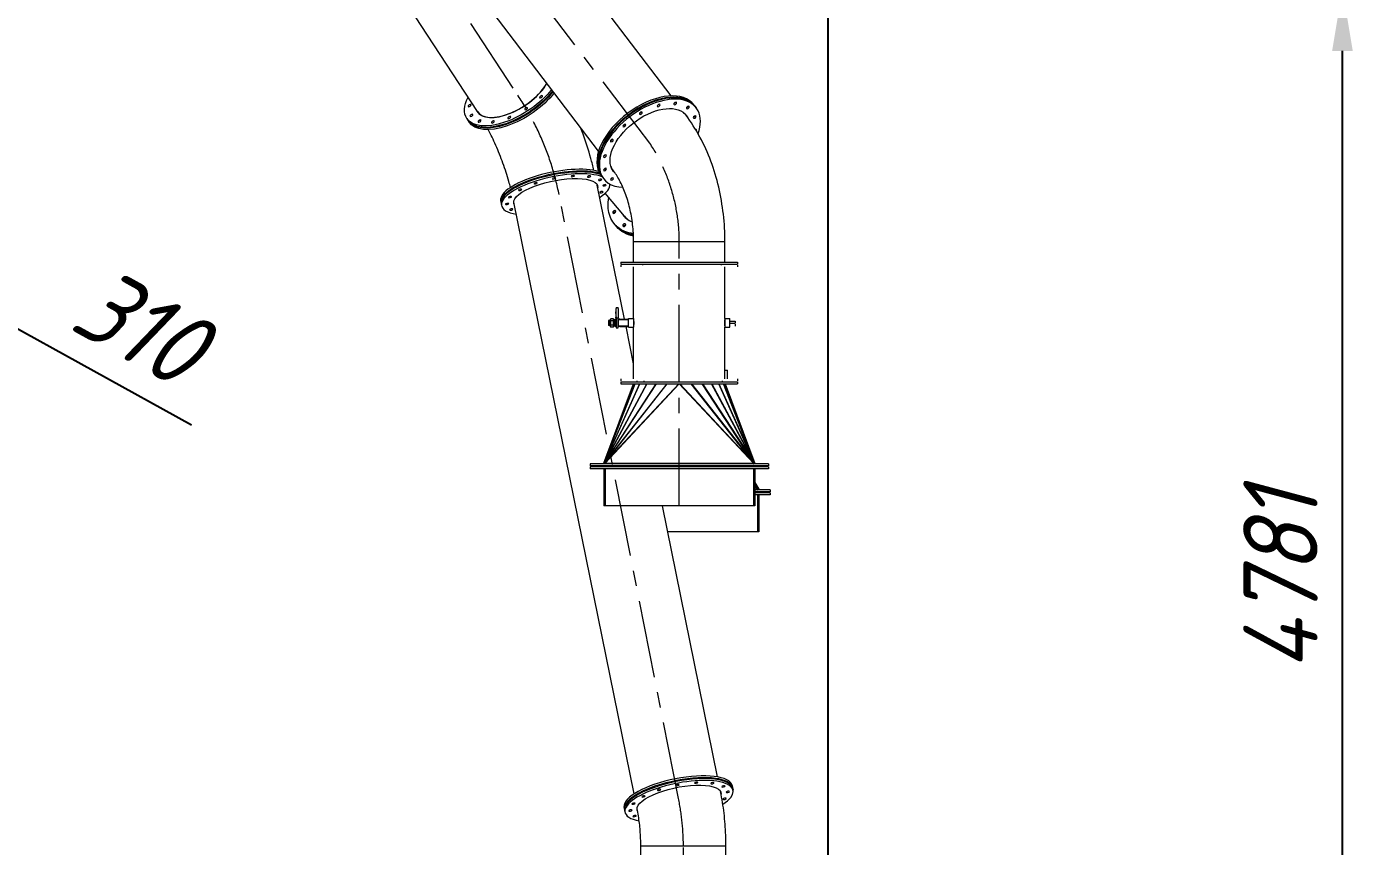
# Model space of a CAD drawing. Header units: inches. Extents: x -350577 to -266477, y -437959 to -377535.
# Drawn here: x -325289 to -319875, y -399113 to -395803 of the extents above; entities that cross this region are included whole.
import ezdxf

# ---------------------------------------------------------------- set-up
doc = ezdxf.new("R2010")
doc.units = ezdxf.units.IN
doc.header["$MEASUREMENT"] = 0
doc.linetypes.add('CENTER', pattern=[2, 1.25, -0.25, 0.25, -0.25])
doc.layers.add('CENTER       (itatec)', color=4, linetype='CENTER', lineweight=9)
doc.layers.add('ORGINAL (itatec)', color=3, linetype='Continuous', lineweight=9)
doc.styles.add('Geniso', font='geniso.shx', dxfattribs={"oblique": 15})
doc.dimstyles.new('scale 1b100', dxfattribs={"dimscale": 100, "dimtxt": 3, "dimasz": 2.5, "dimexe": 1, "dimexo": 1, "dimgap": 1, "dimtad": 1, "dimdec": 0, "dimzin": 0, "dimdsep": 46, "dimtxsty": 'Geniso', "dimcen": 0, "dimclrd": 1, "dimclre": 1, "dimclrt": 7, "dimadec": 0, "dimazin": 0, "dimtfac": 1, "dimtdec": 0, "dimtmove": 0, "dimatfit": 3, "dimfxl": 0.75, "dimtolj": 1, "dimtzin": 0, "dimarcsym": 0})

# ---------------------------------------------------------------- blocks, each defined once
blk = doc.blocks.new('*D19')
at = {"layer": 'Defpoints', "color": 0, "transparency": 16777216}
for p in [(-322053.8, -395650.3), (-322637.2, -400430.8), (-322637.2, -401260.3)]:
    blk.add_point(p, dxfattribs=at)
at = {"layer": 'ORGINAL (itatec)', "color": 1, "lineweight": -2, "transparency": 16777216}
for p, q in [((-322053.8, -395750.3), (-322053.8, -401360.3)), ((-322637.2, -400530.8), (-322637.2, -401360.3)), ((-322887.2, -401260.3), (-323949.6, -401260.3)), ((-322053.8, -401260.3), (-322637.2, -401260.3)), ((-321803.8, -401260.3), (-321553.8, -401260.3))]:
    blk.add_line(p, q, dxfattribs=at)
at = {"layer": 'ORGINAL (itatec)', "color": 1, "transparency": 16777216}
for points in [[(-322887.2, -401218.7), (-322887.2, -401302), (-322637.2, -401260.3)], [(-321803.8, -401218.7), (-321803.8, -401302), (-322053.8, -401260.3)]]:
    blk.add_solid(points, dxfattribs=at)
at = {"layer": 'ORGINAL (itatec)', "color": 7, "transparency": 16777216, "insert": (-323543.4, -401010.3), "char_height": 300, "attachment_point": 5, "style": 'Geniso'}
blk.add_mtext('\\A1;583', dxfattribs=at)
blk = doc.blocks.new('*D20')
at = {"layer": 'Defpoints', "color": 0, "transparency": 16777216}
for p in [(-321453.8, -395650.3), (-319975.1, -395650.3), (-322637.2, -400430.8)]:
    blk.add_point(p, dxfattribs=at)
at = {"layer": 'ORGINAL (itatec)', "color": 1, "lineweight": -2, "transparency": 16777216}
for p, q in [((-321353.8, -395650.3), (-319875.1, -395650.3)), ((-319975.1, -400180.8), (-319975.1, -395900.3)), ((-322537.2, -400430.8), (-319875.1, -400430.8))]:
    blk.add_line(p, q, dxfattribs=at)
at = {"layer": 'ORGINAL (itatec)', "color": 1, "transparency": 16777216}
for points in [[(-320016.7, -395900.3), (-319933.4, -395900.3), (-319975.1, -395650.3)], [(-320016.7, -400180.8), (-319933.4, -400180.8), (-319975.1, -400430.8)]]:
    blk.add_solid(points, dxfattribs=at)
at = {"layer": 'ORGINAL (itatec)', "color": 7, "transparency": 16777216, "insert": (-320225.1, -398040.5), "char_height": 300, "attachment_point": 5, "rotation": 90, "style": 'Geniso'}
blk.add_mtext('\\A1;4781', dxfattribs=at)
blk = doc.blocks.new('*D21')
at = {"layer": 'Defpoints', "color": 0, "transparency": 16777216}
for p in [(-329057.2, -398300.3), (-322637.2, -400636.3), (-322637.2, -401785)]:
    blk.add_point(p, dxfattribs=at)
at = {"layer": 'ORGINAL (itatec)', "color": 1, "lineweight": -2, "transparency": 16777216}
for p, q in [((-329057.2, -398400.3), (-329057.2, -401885)), ((-322637.2, -400736.3), (-322637.2, -401885)), ((-328807.2, -401785), (-322887.2, -401785))]:
    blk.add_line(p, q, dxfattribs=at)
at = {"layer": 'ORGINAL (itatec)', "color": 1, "transparency": 16777216}
for points in [[(-328807.2, -401743.4), (-328807.2, -401826.7), (-329057.2, -401785)], [(-322887.2, -401743.4), (-322887.2, -401826.7), (-322637.2, -401785)]]:
    blk.add_solid(points, dxfattribs=at)
at = {"layer": 'ORGINAL (itatec)', "color": 7, "transparency": 16777216, "insert": (-325847.2, -401535), "char_height": 300, "attachment_point": 5, "style": 'Geniso'}
blk.add_mtext('\\A1;6420', dxfattribs=at)
blk = doc.blocks.new('*D61')
at = {"layer": 'Defpoints', "color": 0, "transparency": 16777216}
for p in [(-325717.5, -396807.3), (-326220, -397075.1), (-325948.2, -397225.2)]:
    blk.add_point(p, dxfattribs=at)
at = {"layer": 'ORGINAL (itatec)', "color": 1, "lineweight": -2, "transparency": 16777216}
for p, q in [((-326208.3, -396536.5), (-326427.1, -396415.7)), ((-326171.7, -396987.6), (-325941.1, -396569.7)), ((-325989.4, -396657.3), (-325717.5, -396807.3)), ((-325899.9, -397137.6), (-325669.2, -396719.8)), ((-325498.7, -396928.1), (-324624.4, -397410.7))]:
    blk.add_line(p, q, dxfattribs=at)
at = {"layer": 'ORGINAL (itatec)', "color": 1, "transparency": 16777216}
for points in [[(-326188.1, -396500), (-326228.4, -396573), (-325989.4, -396657.3)], [(-325478.5, -396891.7), (-325518.8, -396964.6), (-325717.5, -396807.3)]]:
    blk.add_solid(points, dxfattribs=at)
at = {"layer": 'ORGINAL (itatec)', "color": 7, "transparency": 16777216, "insert": (-324831.3, -397010.9), "char_height": 300, "attachment_point": 5, "rotation": 331.1036, "style": 'Geniso'}
blk.add_mtext('\\A1;310', dxfattribs=at)

msp = doc.modelspace()

# ---------------------------------------------------------------- linework, layer by layer
at = {"layer": 'CENTER       (itatec)', "ltscale": 250}
for points in [[(-322637.2, -400430.8), (-322637.2, -399113, 0.050793), (-322656.9, -398920.3), (-323139.2, -396481, 0.107251), (-323325.3, -396051.6), (-324154.3, -394782), (-326137.7, -392395, 0.10723), (-326560, -392064.6), (-328720.7, -390827.2)], [(-322653.8, -397738.8), (-322653.8, -396671.6, 0.145851), (-322772.5, -396273.5), (-324885.1, -393499.3, 0.036559), (-324995.2, -393374.9), (-326291.6, -392068.1)]]:
    msp.add_lwpolyline(points, format="xyb", dxfattribs=at)
at = {"layer": 'ORGINAL (itatec)', "extrusion": (0, 1, 0)}
for p, q in [((-322686.2, -396082.3), (-324736.4, -393390.2)), ((-322979.7, -396305.9), (-325029.9, -393613.7)), ((-323469.3, -396145.7), (-324109.7, -395164.4)), ((-322595.1, -396117.8), (-322591.1, -396123)), ((-322589.1, -396125.6), (-322585.1, -396130.8)), ((-323512, -396173.5), (-323508.2, -396179.4)), ((-323506.3, -396182.3), (-323502.5, -396188.1)), ((-322969.8, -396403.1), (-322965.8, -396408.4)), ((-322963.8, -396411), (-322959.8, -396416.2)), ((-322875, -396984.3), (-322985.1, -396443)), ((-322875.2, -396568.7), (-322953, -396475)), ((-323375.2, -396506.9), (-323373.7, -396514.3)), ((-323373, -396518), (-323371.4, -396525.4)), ((-322836.2, -398901.7), (-323322.2, -396511.6)), ((-322916.3, -396599), (-322912.6, -396603.5)), ((-322910.7, -396605.7), (-322907.1, -396610.1)), ((-322469.3, -396671.6), (-322838.3, -396671.6)), ((-322838.3, -396753.3), (-322838.3, -396671.6)), ((-322469.3, -396753.3), (-322469.3, -396671.6)), ((-322889.3, -396753.3), (-322418.3, -396753.3)), ((-322889.3, -396753.3), (-322889.3, -396761.3)), ((-322418.3, -396753.3), (-322418.3, -396761.3)), ((-322889.3, -396761.3), (-322418.3, -396761.3)), ((-322889.3, -396765.3), (-322889.3, -396773.3)), ((-322838.3, -396981.8), (-322838.3, -396773.3)), ((-322469.3, -396981.8), (-322469.3, -396773.3)), ((-322418.3, -396765.3), (-322418.3, -396773.3)), ((-322909.1, -396954.3), (-322909.4, -396954.3)), ((-322909.4, -396959.3), (-322909.4, -396954.3)), ((-322909.1, -396959.3), (-322909.4, -396959.3)), ((-322909.1, -396960.2), (-322909.4, -396960.2)), ((-322909.4, -396961.8), (-322909.4, -396960.2)), ((-322909.4, -396961.8), (-322909.4, -396966.6)), ((-322909.1, -396961.8), (-322909.4, -396961.8)), ((-322909.4, -396966.6), (-322909.4, -396970.7)), ((-322909.1, -396966.6), (-322909.4, -396966.6)), ((-322909.4, -396970.7), (-322909.4, -396970.8)), ((-322909.4, -396970.8), (-322909.4, -396972.5)), ((-322909.1, -396970.8), (-322909.4, -396970.8)), ((-322909.1, -396972.5), (-322909.4, -396972.5)), ((-322909.4, -396972.5), (-322909.4, -396972.6)), ((-322909.1, -396972.6), (-322909.4, -396972.6)), ((-322909.1, -396936.3), (-322909.1, -396941.3)), ((-322909.1, -396936.3), (-322901.1, -396936.3)), ((-322909.1, -396974.3), (-322909.1, -396941.3)), ((-322901.1, -396941.3), (-322901.1, -396936.3)), ((-322901.1, -396941.3), (-322901.1, -396974.3)), ((-322940.3, -396990.1), (-322939.5, -396989.3)), ((-322940.3, -396990.1), (-322940.3, -397008.5)), ((-322940.3, -397008.5), (-322939.5, -397009.3)), ((-322939.5, -396989.3), (-322939.5, -397009.3)), ((-322938.7, -396989.3), (-322939.5, -396989.3)), ((-322938.7, -397009.3), (-322939.5, -397009.3)), ((-322938.7, -396989.3), (-322938.7, -397009.3)), ((-322937.9, -396990.1), (-322938.7, -396989.3)), ((-322937.9, -397008.5), (-322938.7, -397009.3)), ((-322937.9, -397008.5), (-322937.9, -396990.1)), ((-322937.2, -396990.1), (-322937.9, -396990.1)), ((-322937.2, -397008.5), (-322937.9, -397008.5)), ((-322937.2, -396990.1), (-322936.4, -396989.3)), ((-322937.2, -396990.1), (-322937.2, -397008.5)), ((-322937.2, -397008.5), (-322936.4, -397009.3)), ((-322936.4, -396989.3), (-322936.4, -397009.3)), ((-322935.6, -396989.3), (-322936.4, -396989.3)), ((-322935.6, -397009.3), (-322936.4, -397009.3)), ((-322935.6, -396989.3), (-322935.6, -397009.3)), ((-322934.8, -396990.1), (-322935.6, -396989.3)), ((-322934.8, -397008.5), (-322935.6, -397009.3)), ((-322934.8, -397008.5), (-322934.8, -396990.1)), ((-322934, -396990.1), (-322934.8, -396990.1)), ((-322934, -397008.5), (-322934.8, -397008.5)), ((-322934, -396990.1), (-322933.2, -396989.3)), ((-322934, -396990.1), (-322934, -397008.5)), ((-322934, -397008.5), (-322933.2, -397009.3)), ((-322933.2, -396989.3), (-322933.2, -397009.3)), ((-322932.4, -396989.3), (-322933.2, -396989.3)), ((-322932.4, -397009.3), (-322933.2, -397009.3)), ((-322932.4, -396989.3), (-322932.4, -397009.3)), ((-322931.7, -396990), (-322932.4, -396989.3)), ((-322931.7, -397008.6), (-322932.4, -397009.3)), ((-322931.7, -396986.7), (-322931.7, -397011.9)), ((-322931.1, -396984.2), (-322931.1, -396983.9)), ((-322931.1, -396983.9), (-322931.1, -396984.2)), ((-322931.1, -396983.9), (-322931.1, -396983.9)), ((-322931.1, -396984.2), (-322931.1, -396984.2)), ((-322931.1, -396994.2), (-322931.1, -396989.3)), ((-322931.1, -396989.3), (-322931.1, -396989.3)), ((-322931.1, -396989.3), (-322931.1, -396994.2)), ((-322931.1, -396994.2), (-322931.1, -396994.2)), ((-322931.1, -397009.3), (-322931.1, -397004.4)), ((-322931.1, -397004.4), (-322931.1, -397004.4)), ((-322931.1, -397004.4), (-322931.1, -397009.3)), ((-322931.1, -397009.3), (-322931.1, -397009.3)), ((-322931.1, -397014.7), (-322931.1, -397014.4)), ((-322931.1, -397014.4), (-322931.1, -397014.4)), ((-322931.1, -397014.4), (-322931.1, -397014.7)), ((-322931.1, -397014.7), (-322931.1, -397014.7)), ((-322930.2, -396982.6), (-322930.2, -396982.6)), ((-322920.3, -396982.6), (-322930.2, -396982.6)), ((-322930.2, -396990.9), (-322930.2, -396990.9)), ((-322930.2, -396990.9), (-322930.2, -396990.9)), ((-322920.3, -396990.9), (-322930.2, -396990.9)), ((-322930.2, -397007.7), (-322930.2, -397007.7)), ((-322930.2, -397007.7), (-322930.2, -397007.7)), ((-322920.3, -397007.7), (-322930.2, -397007.7)), ((-322930.2, -397016), (-322930.2, -397016)), ((-322920.3, -397016), (-322930.2, -397016)), ((-322920.3, -396982.6), (-322920.3, -396982.6)), ((-322920.3, -396990.9), (-322920.3, -396990.9)), ((-322920.3, -396990.9), (-322920.3, -396990.9)), ((-322920.3, -397007.7), (-322920.3, -397007.7)), ((-322920.3, -397007.7), (-322920.3, -397007.7)), ((-322920.3, -397016), (-322920.3, -397016)), ((-322918.8, -397011.9), (-322918.8, -396986.7)), ((-322918.1, -396990.1), (-322918.8, -396990.1)), ((-322918.1, -397008.5), (-322918.8, -397008.5)), ((-322918.1, -396990.1), (-322917.3, -396989.3)), ((-322918.1, -396990.1), (-322918.1, -397008.5)), ((-322918.1, -397008.5), (-322917.3, -397009.3)), ((-322917.3, -396989.3), (-322917.3, -397009.3)), ((-322916.5, -396989.3), (-322917.3, -396989.3)), ((-322916.5, -397009.3), (-322917.3, -397009.3)), ((-322916.5, -396989.3), (-322916.5, -397009.3)), ((-322915.8, -396990.1), (-322916.5, -396989.3)), ((-322915.8, -397008.5), (-322916.5, -397009.3)), ((-322915.8, -397008.5), (-322915.8, -396990.1)), ((-322915, -396990.1), (-322915.8, -396990.1)), ((-322915, -397008.5), (-322915.8, -397008.5)), ((-322915, -396990.1), (-322914.2, -396989.3)), ((-322915, -396990.1), (-322915, -397008.5)), ((-322915, -397008.5), (-322914.2, -397009.3)), ((-322914.2, -396989.3), (-322914.2, -397009.3)), ((-322913.4, -396989.3), (-322914.2, -396989.3)), ((-322913.4, -397009.3), (-322914.2, -397009.3)), ((-322914.1, -396989.3), (-322914.1, -396984.3)), ((-322914.1, -396984.3), (-322909.4, -396984.3)), ((-322914.1, -397014.3), (-322914.1, -397009.3)), ((-322909.1, -397014.3), (-322914.1, -397014.3)), ((-322913.4, -396989.3), (-322913.4, -397009.3)), ((-322912.6, -396990.1), (-322913.4, -396989.3)), ((-322912.6, -397008.5), (-322913.4, -397009.3)), ((-322912.6, -397008.5), (-322912.6, -396990.1)), ((-322911.8, -396990.1), (-322912.6, -396990.1)), ((-322911.8, -397008.5), (-322912.6, -397008.5)), ((-322911.8, -396990.1), (-322911, -396989.3)), ((-322911.8, -396990.1), (-322911.8, -397008.5)), ((-322911.8, -397008.5), (-322911, -397009.3)), ((-322911, -396989.3), (-322911, -397009.3)), ((-322910.2, -396989.3), (-322911, -396989.3)), ((-322910.2, -397009.3), (-322911, -397009.3)), ((-322910.2, -396989.3), (-322910.2, -397009.3)), ((-322909.4, -396990.1), (-322910.2, -396989.3)), ((-322909.4, -397008.5), (-322910.2, -397009.3)), ((-322909.1, -396976.6), (-322909.4, -396976.6)), ((-322909.4, -396978.8), (-322909.4, -396976.6)), ((-322909.4, -396978.8), (-322909.4, -396982)), ((-322909.1, -396978.8), (-322909.4, -396978.8)), ((-322909.4, -396982), (-322909.4, -396982.6)), ((-322909.1, -396982), (-322909.4, -396982)), ((-322909.4, -396982.6), (-322909.4, -396984.9)), ((-322909.1, -396982.6), (-322909.4, -396982.6)), ((-322909.4, -396985.6), (-322909.4, -396984.9)), ((-322909.1, -396985.6), (-322909.4, -396985.6)), ((-322909.4, -397008.5), (-322909.4, -396990.1)), ((-322909.1, -396990.1), (-322909.4, -396990.1)), ((-322909.1, -397008.5), (-322909.4, -397008.5)), ((-322909.1, -396974.3), (-322909.1, -396979.3)), ((-322909.1, -396979.3), (-322909.1, -397019.3)), ((-322909.1, -396979.3), (-322901.1, -396979.3)), ((-322909.1, -396985.6), (-322909.1, -396990.1)), ((-322909.1, -397008.5), (-322909.1, -397014.3)), ((-322909.1, -397014.3), (-322909.1, -397014.3)), ((-322909.1, -397019.3), (-322901.1, -397019.3)), ((-322901.1, -396974.3), (-322901.1, -396979.3)), ((-322901.1, -397019.3), (-322901.1, -396979.3)), ((-322893.7, -396984.3), (-322901.1, -396984.3)), ((-322900.7, -396989.3), (-322901.1, -396989.3)), ((-322900.7, -397009.3), (-322901.1, -397009.3)), ((-322893.7, -397014.3), (-322901.1, -397014.3)), ((-322900.7, -396989.3), (-322900.7, -397009.3)), ((-322900.3, -396989.7), (-322900.7, -396989.3)), ((-322900.3, -397008.9), (-322900.7, -397009.3)), ((-322900.3, -397011.8), (-322900.3, -396986.8)), ((-322858.3, -396986.8), (-322900.3, -396986.8)), ((-322858.3, -397011.8), (-322900.3, -397011.8)), ((-322893.7, -396984.3), (-322858.3, -396984.3)), ((-322893.7, -397014.3), (-322858.3, -397014.3)), ((-322838.3, -397164.9), (-322868.9, -397014.3)), ((-322858.3, -397016.8), (-322858.3, -396981.8)), ((-322858.3, -396981.8), (-322838.3, -396981.8)), ((-322858.3, -397016.8), (-322838.3, -397016.8)), ((-322838.3, -396981.9), (-322838.3, -397016.7)), ((-322838.3, -397225.3), (-322838.3, -397016.8)), ((-322469.3, -396981.8), (-322449.3, -396981.8)), ((-322469.3, -396981.9), (-322469.3, -397016.7)), ((-322469.3, -397016.8), (-322449.3, -397016.8)), ((-322469.3, -397225.3), (-322469.3, -397016.8)), ((-322449.3, -397016.8), (-322449.3, -396981.8)), ((-322449.3, -396991.8), (-322428.2, -396991.8)), ((-322449.3, -396999.8), (-322428.2, -396999.8)), ((-322428.2, -396991.8), (-322428.2, -396999.8)), ((-322428.2, -397003.8), (-322428.2, -397011.8)), ((-322469.3, -397190.3), (-322459.2, -397190.3)), ((-322459.2, -397225.3), (-322459.2, -397190.3)), ((-322889.3, -397225.3), (-322889.3, -397233.3)), ((-322889.3, -397237.3), (-322418.3, -397237.3)), ((-322889.3, -397237.3), (-322889.3, -397245.3)), ((-322823.6, -397237.3), (-322824.4, -397233.3)), ((-322795.2, -397237.3), (-322795.2, -397233.3)), ((-322479.2, -397237.3), (-322479.2, -397233.3)), ((-322418.3, -397225.3), (-322418.3, -397233.3)), ((-322418.3, -397237.3), (-322418.3, -397245.3)), ((-322839, -397245.3), (-322958.5, -397567.1)), ((-322958.1, -397566.3), (-322838.9, -397245.3)), ((-322832.8, -397245.3), (-322958.1, -397566.3)), ((-322814.3, -397245.3), (-322957.3, -397565.5)), ((-322957.3, -397565.5), (-322832.2, -397245.3)), ((-322956.5, -397565.1), (-322813.7, -397245.3)), ((-322785.2, -397245.3), (-322956.5, -397565.1)), ((-322747.4, -397245.3), (-322955.7, -397564.9)), ((-322955.7, -397564.9), (-322784.5, -397245.3)), ((-322955, -397564.9), (-322746.7, -397245.3)), ((-322703.4, -397245.3), (-322955, -397564.9)), ((-322656.1, -397245.3), (-322954.3, -397565.1)), ((-322954.3, -397565.1), (-322702.5, -397245.3)), ((-322653.8, -397245.3), (-322953.8, -397565.3)), ((-322889.3, -397245.3), (-322418.3, -397245.3)), ((-322838.9, -397245.3), (-322839, -397245.3)), ((-322654, -397245.5), (-322654, -397245.3)), ((-322353.8, -397565.3), (-322653.8, -397245.3)), ((-322653.6, -397245.5), (-322653.6, -397245.3)), ((-322651.5, -397245.3), (-322353.4, -397565.1)), ((-322353.4, -397565.1), (-322605.1, -397245.3)), ((-322604.2, -397245.3), (-322352.6, -397564.9)), ((-322352.6, -397564.9), (-322561, -397245.3)), ((-322560.3, -397245.3), (-322351.9, -397564.9)), ((-322351.9, -397564.9), (-322523.1, -397245.3)), ((-322522.5, -397245.3), (-322351.2, -397565.1)), ((-322351.2, -397565.1), (-322494, -397245.3)), ((-322493.4, -397245.3), (-322350.4, -397565.5)), ((-322350.4, -397565.5), (-322475.4, -397245.3)), ((-322474.9, -397245.3), (-322349.5, -397566.3)), ((-322349.5, -397566.3), (-322468.7, -397245.3)), ((-322468.7, -397245.3), (-322468.6, -397245.3)), ((-322468.6, -397245.3), (-322349.1, -397567.1)), ((-323013.8, -397568.8), (-323013.8, -397576.8)), ((-322293.8, -397568.8), (-323013.8, -397568.8)), ((-322953.8, -397568.8), (-322958.5, -397567.1)), ((-322953.8, -397568.8), (-322958.1, -397566.3)), ((-322953.8, -397568.8), (-322957.3, -397565.5)), ((-322953.8, -397568.8), (-322956.5, -397565.1)), ((-322953.8, -397568.8), (-322955.7, -397564.9)), ((-322953.8, -397568.8), (-322955, -397564.9)), ((-322953.8, -397568.8), (-322954.3, -397565.1)), ((-322953.8, -397568.8), (-322953.8, -397565.3)), ((-322953.8, -397565.3), (-322353.8, -397565.3)), ((-322353.8, -397568.8), (-322351.9, -397564.9)), ((-322353.8, -397568.8), (-322352.6, -397564.9)), ((-322353.8, -397568.8), (-322353.4, -397565.1)), ((-322353.8, -397568.8), (-322351.2, -397565.1)), ((-322353.8, -397568.8), (-322353.8, -397565.3)), ((-322353.8, -397568.8), (-322350.4, -397565.5)), ((-322353.8, -397568.8), (-322349.5, -397566.3)), ((-322353.8, -397568.8), (-322349.1, -397567.1)), ((-322293.8, -397568.8), (-322293.8, -397576.8)), ((-322293.8, -397576.8), (-323013.8, -397576.8)), ((-323013.8, -397580.8), (-323013.8, -397588.8)), ((-322293.8, -397580.8), (-323013.8, -397580.8)), ((-322293.8, -397588.8), (-323013.8, -397588.8)), ((-322958.8, -397588.8), (-322958.8, -397738.8)), ((-322953.8, -397588.8), (-322953.8, -397738.8)), ((-322753.7, -397580.8), (-322754.6, -397576.8)), ((-322446.1, -397580.8), (-322451, -397576.8)), ((-322449.8, -397576.8), (-322445, -397580.8)), ((-322430.6, -397580.8), (-322434.8, -397576.8)), ((-322433.8, -397576.8), (-322429.6, -397580.8)), ((-322416.3, -397580.8), (-322419.9, -397576.8)), ((-322419.2, -397576.8), (-322415.6, -397580.8)), ((-322404.1, -397580.8), (-322407.2, -397576.8)), ((-322406.7, -397576.8), (-322403.6, -397580.8)), ((-322394.8, -397580.8), (-322397.5, -397576.8)), ((-322397, -397576.8), (-322394.3, -397580.8)), ((-322388.7, -397580.8), (-322391.2, -397576.8)), ((-322390.7, -397576.8), (-322388.3, -397580.8)), ((-322386.4, -397580.8), (-322388.7, -397576.8)), ((-322388.7, -397576.8), (-322386.3, -397580.8)), ((-322353.8, -397588.8), (-322353.8, -397738.8)), ((-322348.8, -397588.8), (-322348.8, -397738.8)), ((-322293.8, -397580.8), (-322293.8, -397588.8)), ((-322348.8, -397644.3), (-322332.9, -397671.3)), ((-322333.4, -397670.7), (-322348.8, -397644.5)), ((-322348.8, -397645.4), (-322333.4, -397670.7)), ((-322334.2, -397670.1), (-322348.8, -397646.1)), ((-322348.8, -397648.3), (-322334.2, -397670.1)), ((-322334.9, -397669.8), (-322348.8, -397649.1)), ((-322348.8, -397651.7), (-322334.9, -397669.8)), ((-322335.5, -397669.7), (-322348.8, -397652.4)), ((-322348.8, -397654.9), (-322335.5, -397669.7)), ((-322336.1, -397669.8), (-322348.8, -397655.7)), ((-322348.8, -397657.7), (-322336.1, -397669.8)), ((-322336.8, -397670), (-322348.8, -397658.6)), ((-322348.8, -397660.1), (-322336.8, -397670)), ((-322337.2, -397670.3), (-322348.8, -397660.7)), ((-322348.8, -397670.3), (-322337.2, -397670.3)), ((-322287.2, -397673.8), (-322348.8, -397673.8)), ((-322337.2, -397673.8), (-322335.5, -397669.7)), ((-322337.2, -397673.8), (-322336.1, -397669.8)), ((-322337.2, -397673.8), (-322334.9, -397669.8)), ((-322337.2, -397673.8), (-322336.8, -397670)), ((-322337.2, -397673.8), (-322334.2, -397670.1)), ((-322337.2, -397673.8), (-322337.2, -397670.3)), ((-322337.2, -397673.8), (-322333.4, -397670.7)), ((-322337.2, -397673.8), (-322332.9, -397671.3)), ((-322287.2, -397673.8), (-322287.2, -397681.8)), ((-322287.2, -397681.8), (-322348.8, -397681.8)), ((-322287.2, -397685.8), (-322348.8, -397685.8)), ((-322287.2, -397693.8), (-322348.8, -397693.8)), ((-322337.2, -397693.8), (-322337.2, -397843.8)), ((-322332.2, -397693.8), (-322332.2, -397843.8)), ((-322287.2, -397685.8), (-322287.2, -397693.8)), ((-322953.8, -397738.8), (-322958.8, -397738.8)), ((-322353.8, -397738.8), (-322953.8, -397738.8)), ((-322499.1, -398833.2), (-322721.6, -397738.8)), ((-322348.8, -397738.8), (-322353.8, -397738.8)), ((-322337.2, -397843.8), (-322700.3, -397843.8)), ((-322332.2, -397843.8), (-322337.2, -397843.8)), ((-322439.9, -398868.4), (-322438.3, -398875.8)), ((-322437.6, -398879.5), (-322436.1, -398886.9)), ((-322876.9, -398957.3), (-322875.4, -398964.7)), ((-322874.6, -398968.4), (-322873.1, -398975.8)), ((-322465.2, -399113), (-322809.2, -399113)), ((-322809.2, -399532.8), (-322809.2, -399113)), ((-322465.2, -399532.8), (-322465.2, -399113))]:
    msp.add_line(p, q, dxfattribs=at)
at = {"layer": 'ORGINAL (itatec)', "extrusion": (0, 0, -1)}
for centre, start, end in [((322924.9, -396986.7), 0, 24.2411), ((322924.9, -397011.9), 335.7589, 0), ((322924.9, -396986.7), 24.2411, 37.8907), ((322924.9, -397011.9), 322.1093, 335.7589), ((322925.6, -396986.7), 142.1093, 180), ((322925.6, -397011.9), 180, 217.8907)]:
    msp.add_arc(centre, 6.82, start, end, dxfattribs=at)
at = {"layer": 'ORGINAL (itatec)'}
for centre, major_axis, ratio, start_param, end_param in [((-323325.3, -396051.6), (-144.9, -94.5), 0.488193, -0.003383, 2.382024), ((-323325.3, -396051.7), (-144, -94), 0.488193, 0, 2.387767), ((-322782.4, -396260.4), (187.4, 142.7), 0.56974, 0, 2.931327), ((-322778.4, -396265.7), (187.4, 142.7), 0.56974, -0.01225, 2.931327), ((-322776.4, -396268.3), (187.4, 142.7), 0.56974, 0, 2.931327), ((-322772.5, -396273.5), (187.4, 142.7), 0.56974, -0.712692, 2.931327), ((-323325.3, -396051.6), (-144.9, -94.5), 0.488193, -0.107573, -0.003383), ((-323321.5, -396057.5), (-144.9, -94.5), 0.488193, -0.107573, -0.041346), ((-323319.6, -396060.4), (-144.9, -94.5), 0.488193, -0.108634, -0.062041), ((-323315.8, -396066.3), (-144.9, -94.5), 0.488193, -0.131422, -0.103519), ((-323317.7, -396063.3), (-144, -94), 0.488193, -0.082997, -0.048104), ((-322813, -396146.9), (5.57, 4.24), 0.56974, -2.172698, -0.968894), ((-322740.9, -396115.6), (5.57, 4.24), 0.56974, -2.172698, -0.968894), ((-322674.2, -396107.5), (5.57, 4.24), 0.56974, -2.172698, -0.968894), ((-322623.1, -396123.9), (5.57, 4.24), 0.56974, -2.172698, -0.968894), ((-322879.5, -396196.8), (5.57, 4.24), 0.56974, -2.172698, -0.968894), ((-322595.4, -396162.2), (5.57, 4.24), 0.56974, -2.172698, -0.968894), ((-322930.3, -396257.5), (5.57, 4.24), 0.56974, -2.172698, -0.968894), ((-322957.7, -396319.8), (5.57, 4.24), 0.56974, -2.172698, -0.968894), ((-323156.7, -396462.5), (-218.5, -44.4), 0.326274, -2.58162, -0.03376), ((-323155.2, -396469.9), (-218.5, -44.4), 0.326274, -2.60238, -0.03376), ((-322782.4, -396260.4), (-187.4, -142.7), 0.56974, -0.210265, 0), ((-322957.5, -396374.3), (5.57, 4.24), 0.56974, -2.172698, -0.968894), ((-323154.4, -396473.6), (-218.5, -44.4), 0.326274, -2.618187, -0.03376), ((-323152.9, -396481), (-218.5, -44.4), 0.326274, -2.664282, -0.03376), ((-322778.4, -396265.7), (-187.4, -142.7), 0.56974, -0.210265, 0.01225), ((-322776.4, -396268.3), (-187.4, -142.7), 0.56974, -0.210265, 0), ((-322772.5, -396273.5), (-187.4, -142.7), 0.56974, -0.210265, 0.598271), ((-322929.7, -396412.7), (5.57, 4.24), 0.56974, -2.172698, -0.968894), ((-323152.9, -396481), (218.5, 44.4), 0.326274, -0.689914, -0.020656), ((-323156.7, -396462.5), (-218.5, -44.4), 0.326274, -0.03376, 0), ((-323155.2, -396469.9), (-218.5, -44.4), 0.326274, -0.03376, 0.025987), ((-323154.4, -396473.6), (-218.5, -44.4), 0.326274, -0.03376, 0), ((-323152.9, -396481), (-218.5, -44.4), 0.326274, -0.03376, 0.689914), ((-322913, -396555.5), (-5.38, -4.47), 0.695565, -2.510237, -0.631356), ((-322755.5, -396465.5), (-122.3, -101.6), 0.695565, -0.112213, 0.373221), ((-322751.8, -396469.9), (-122.3, -101.6), 0.695565, -0.112213, -0.025988), ((-322750, -396472.1), (-122.3, -101.6), 0.695565, -0.112213, -0.038988), ((-322746.3, -396476.5), (-122.3, -101.6), 0.695565, -0.112213, -0.065009), ((-322753.7, -396467.7), (-121.5, -101), 0.695565, 0, 0.231794), ((-322748.2, -396473.5), (-121.5, -101), 0.695565, 0.008248, 0.047511), ((-322872.2, -396608.9), (-5.38, -4.47), 0.695565, -2.510237, -0.631356), ((-322658.4, -398912.8), (218.5, 44.4), 0.326274, 0, 3.107833), ((-322656.9, -398920.3), (218.5, 44.4), 0.326274, -0.025987, 3.107833), ((-322656.1, -398924), (218.5, 44.4), 0.326274, 0, 3.107833), ((-322654.6, -398931.4), (218.5, 44.4), 0.326274, -0.698676, 3.107833), ((-322658.4, -398912.8), (-218.5, -44.4), 0.326274, -0.03376, 0), ((-322656.9, -398920.3), (-218.5, -44.4), 0.326274, -0.03376, 0.025987), ((-322656.1, -398924), (-218.5, -44.4), 0.326274, -0.03376, 0), ((-322654.6, -398931.4), (-218.5, -44.4), 0.326274, -0.03376, 0.677328)]:
    msp.add_ellipse(centre, major_axis=major_axis, ratio=ratio, start_param=start_param, end_param=end_param, dxfattribs=at)
at = {"layer": 'ORGINAL (itatec)', "extrusion": (0, 0, -1)}
for centre, major_axis, ratio, start_param, end_param in [((-323325.3, -396051.6), (-186.7, -121.9), 0.488193, 0.003383, 0.689914), ((-323325.3, -396051.6), (-186.7, -121.9), 0.488193, -2.18058, 0.003383), ((-323321.5, -396057.5), (-186.7, -121.9), 0.488193, -2.183294, 0), ((-323319.6, -396060.4), (-186.7, -121.9), 0.488193, -2.184653, 0.003383), ((-323315.8, -396066.3), (-186.7, -121.9), 0.488193, -2.187375, 0), ((-323212.1, -396085.9), (-5.86, -3.83), 0.488193, -3.138209, 3.144976), ((-322670.3, -396112.7), (-5.57, -4.24), 0.56974, -2.931327, 3.351858), ((-323500.8, -396121.1), (-5.86, -3.83), 0.488193, -3.138209, 3.144976), ((-323493.4, -396160.9), (-5.86, -3.83), 0.488193, -3.138209, 3.144976), ((-323272.4, -396134), (-5.86, -3.83), 0.488193, -3.138209, 3.144976), ((-322772.5, -396273.5), (-147.6, -112.4), 0.56974, 0.210265, 3.254527), ((-322809, -396152.2), (-5.57, -4.24), 0.56974, -2.931327, 3.351858), ((-322736.9, -396120.8), (-5.57, -4.24), 0.56974, -2.931327, 3.351858), ((-322774.4, -396270.9), (146.8, 111.8), 0.56974, -0.158816, 0), ((-322780.4, -396263.1), (146.8, 111.8), 0.56974, 0.0191, 0.046926), ((-322782.4, -396260.4), (147.6, 112.4), 0.56974, 0.077839, 0.105617), ((-322778.4, -396265.7), (147.6, 112.4), 0.56974, 0.046673, 0.1047), ((-322776.4, -396268.3), (147.6, 112.4), 0.56974, 0.031109, 0.106437), ((-322619.2, -396129.1), (-5.57, -4.24), 0.56974, -2.931327, 3.351858), ((-322591.4, -396167.5), (-5.57, -4.24), 0.56974, -2.931327, 3.351858), ((-323319.6, -396060.4), (-186.7, -121.9), 0.488193, 0.003383, 0.016034), ((-323460.3, -396184.1), (-5.86, -3.83), 0.488193, -3.138209, 3.144976), ((-323317.7, -396063.3), (-137.3, -89.6), 0.488193, -0.238332, -0.201785), ((-323406.7, -396187.2), (-5.86, -3.83), 0.488193, -3.138209, 3.144976), ((-323340.7, -396169.5), (-5.86, -3.83), 0.488193, -3.138209, 3.144976), ((-322875.5, -396202), (-5.57, -4.24), 0.56974, -2.931327, 3.351858), ((-322926.3, -396262.7), (-5.57, -4.24), 0.56974, -2.931327, 3.351858), ((-322591.2, -396222), (5.57, 4.24), 0.56974, -0.702274, 0.210265), ((-322591.2, -396222), (5.57, 4.24), 0.56974, 0.210265, 0.826904), ((-322953.7, -396325.1), (-5.57, -4.24), 0.56974, -2.931327, 3.351858), ((-322953.5, -396379.6), (-5.57, -4.24), 0.56974, -2.931327, 3.351858), ((-322772.5, -396273.5), (-147.6, -112.4), 0.56974, -0.08754, 0.210265), ((-322774.4, -396270.9), (-146.8, -111.8), 0.56974, 0, 0.158816), ((-322780.4, -396263.1), (-146.8, -111.8), 0.56974, -0.046926, -0.0191), ((-323152.9, -396481), (-169.5, -34.5), 0.326274, 0.03376, 3.249165), ((-323234.1, -396435), (-6.86, -1.39), 0.326274, -3.107832783345282, 3.175352523834305), ((-323159.3, -396415.6), (-6.86, -1.39), 0.326274, -3.107832783345282, 3.175352523834305), ((-323083.5, -396406.1), (-6.86, -1.39), 0.326274, -3.107832783345282, 3.175352523834305), ((-323018.3, -396408), (-6.86, -1.39), 0.326274, -3.107832783345282, 3.175352523834305), ((-322973.5, -396421.1), (-6.86, -1.39), 0.326274, -3.107832783345282, 3.175352523834305), ((-322925.8, -396417.9), (-5.57, -4.24), 0.56974, -2.931327, 3.351858), ((-322782.4, -396260.4), (-147.6, -112.4), 0.56974, -0.105617, -0.077839), ((-322778.4, -396265.7), (-147.6, -112.4), 0.56974, -0.102137, -0.046673), ((-322776.4, -396268.3), (-147.6, -112.4), 0.56974, -0.098801, -0.031109), ((-323296.6, -396461.4), (-6.86, -1.39), 0.326274, -3.107832783345282, 3.175352523834305), ((-323153.7, -396477.3), (168.6, 34.3), 0.326274, -0.052878, 0), ((-323155.2, -396469.9), (169.5, 34.5), 0.326274, 0.10065, 0.110231), ((-323154.4, -396473.6), (169.5, 34.5), 0.326274, 0.067037, 0.107573), ((-322968.6, -396471.1), (-6.86, -1.39), 0.326274, -3.107832783345282, 3.175352523834305), ((-322956.1, -396443.2), (-6.86, -1.39), 0.326274, -3.107832783345282, 3.175352523834305), ((-323349.7, -396518.8), (-6.86, -1.39), 0.326274, -3.107832783345282, 3.175352523834305), ((-323337.2, -396490.9), (-6.86, -1.39), 0.326274, -3.107832783345282, 3.175352523834305), ((-323332.3, -396540.9), (-6.86, -1.39), 0.326274, -3.107832783345282, 3.175352523834305), ((-323154.4, -396473.6), (-169.5, -34.5), 0.326274, -0.107573, -0.067037), ((-323155.2, -396469.9), (-169.5, -34.5), 0.326274, -0.110231, -0.10065), ((-323152.9, -396481), (-169.5, -34.5), 0.326274, -0.107573, 0.03376), ((-323153.7, -396477.3), (-168.6, -34.3), 0.326274, 0, 0.052878), ((-322755.5, -396465.5), (-160.8, -133.6), 0.695565, 0.290371, 0.713645), ((-322755.5, -396465.5), (-160.8, -133.6), 0.695565, -0.579022, 0.290371), ((-322916.7, -396551.1), (-5.38, -4.47), 0.695565, -2.851222, 3.431963), ((-322911.2, -396557.7), (5.38, 4.47), 0.695565, -2.054326, -1.087266), ((-322751.8, -396469.9), (-160.8, -133.6), 0.695565, -0.557944, 0), ((-322750, -396472.1), (-160.8, -133.6), 0.695565, -0.547249, 0.009885), ((-322746.3, -396476.5), (-160.8, -133.6), 0.695565, -0.525539, 0), ((-322875.9, -396604.5), (-5.38, -4.47), 0.695565, -2.851222, 3.431963), ((-322870.4, -396611.1), (5.38, 4.47), 0.695565, -2.054326, -1.087266), ((-322654.6, -398931.4), (-169.5, -34.5), 0.326274, 0.03376, 3.251799), ((-322661, -398866), (-6.86, -1.39), 0.326274, -3.107832783345282, 3.175352523834305), ((-322585.2, -398856.5), (-6.86, -1.39), 0.326274, -3.107832783345282, 3.175352523834305), ((-322520, -398858.4), (-6.86, -1.39), 0.326274, -3.107832783345282, 3.175352523834305), ((-322475.2, -398871.4), (-6.86, -1.39), 0.326274, -3.107832783345282, 3.175352523834305), ((-322798.3, -398911.8), (-6.86, -1.39), 0.326274, -3.107832783345282, 3.175352523834305), ((-322735.8, -398885.4), (-6.86, -1.39), 0.326274, -3.107832783345282, 3.175352523834305), ((-322655.4, -398927.7), (168.6, 34.3), 0.326274, -0.052878, 0), ((-322656.9, -398920.3), (169.5, 34.5), 0.326274, 0.10065, 0.110231), ((-322656.1, -398924), (169.5, 34.5), 0.326274, 0.067037, 0.107713), ((-322470.3, -398921.5), (-6.86, -1.39), 0.326274, -3.107832783345282, 3.175352523834305), ((-322457.8, -398893.6), (-6.86, -1.39), 0.326274, -3.107832783345282, 3.175352523834305), ((-322851.4, -398969.1), (-6.86, -1.39), 0.326274, -3.107832783345282, 3.175352523834305), ((-322838.9, -398941.2), (-6.86, -1.39), 0.326274, -3.107832783345282, 3.175352523834305), ((-322656.1, -398924), (-169.5, -34.5), 0.326274, -0.107363, -0.067037), ((-322656.9, -398920.3), (-169.5, -34.5), 0.326274, -0.110231, -0.10065), ((-322654.6, -398931.4), (-169.5, -34.5), 0.326274, -0.103755, 0.03376), ((-322655.4, -398927.7), (-168.6, -34.3), 0.326274, 0, 0.052878), ((-322834, -398991.3), (-6.86, -1.39), 0.326274, -3.107832783345282, 3.175352523834305)]:
    msp.add_ellipse(centre, major_axis=major_axis, ratio=ratio, start_param=start_param, end_param=end_param, dxfattribs=at)
at = {"layer": 'ORGINAL (itatec)'}
for points, knots in [([(-322469.3, -396671.6), (-322469.3, -396634.3), (-322471.4, -396597.1), (-322479.8, -396523.3), (-322486.1, -396486.9), (-322503, -396415.3), (-322513.5, -396380.3), (-322538.7, -396312.5), (-322553.5, -396279.7), (-322587.3, -396217), (-322606.4, -396187.1), (-322627.7, -396159.1)], [4.712389, 4.712389, 4.712389, 4.712389, 4.8840242, 4.8840242, 5.0556594, 5.0556594, 5.2272946, 5.2272946, 5.3989298, 5.3989298, 5.570565, 5.570565, 5.570565, 5.570565]), ([(-322998.4, -396382.6), (-323002.3, -396366.6), (-323006.6, -396350.5), (-323020.3, -396301.9), (-323030.8, -396269.3), (-323045.6, -396228.3), (-323048.9, -396219.4), (-323052.3, -396210.6)], [4.5807886, 4.5807886, 4.5807886, 4.5807886, 4.671381, 4.671381, 4.8549393, 4.8549393, 4.9059763, 4.9059763, 4.9059763, 4.9059763]), ([(-323335.6, -396452.1), (-323337.7, -396444.1), (-323339.8, -396436.1), (-323349.1, -396403.5), (-323357.1, -396378.6), (-323374.8, -396329.6), (-323384.5, -396305.4), (-323404.7, -396259.9), (-323415.1, -396238.5), (-323425.8, -396218.4)], [4.6112248, 4.6112248, 4.6112248, 4.6112248, 4.671381, 4.671381, 4.8549393, 4.8549393, 5.0384977, 5.0384977, 5.2132745, 5.2132745, 5.2132745, 5.2132745]), ([(-322838.3, -396671.6), (-322838.3, -396648.2), (-322839.7, -396624.9), (-322844.9, -396579.2), (-322848.7, -396556.9), (-322858.8, -396514.3), (-322864.9, -396494), (-322878.9, -396456.4), (-322886.8, -396439), (-322903.5, -396408), (-322912.4, -396394.3), (-322921.2, -396382.7)], [4.712389, 4.712389, 4.712389, 4.712389, 4.8840242, 4.8840242, 5.0556594, 5.0556594, 5.2272946, 5.2272946, 5.3989298, 5.3989298, 5.570565, 5.570565, 5.570565, 5.570565]), ([(-322931.1, -396984.2), (-322931.1, -396984.3), (-322931.1, -396984.4), (-322931.2, -396984.8), (-322931.3, -396985.2), (-322931.4, -396986), (-322931.4, -396986.4), (-322931.4, -396987.1), (-322931.4, -396987.5), (-322931.3, -396988.3), (-322931.2, -396988.7), (-322931.1, -396989.1), (-322931.1, -396989.2), (-322931.1, -396989.3)], [34.251004, 34.251004, 34.251004, 34.251004, 34.81835, 34.81835, 37.754399, 37.754399, 40.690448, 40.690448, 43.626497, 43.626497, 46.562546, 46.562546, 47.129892, 47.129892, 47.129892, 47.129892]), ([(-322931.1, -396994.2), (-322931.1, -396994.4), (-322931.1, -396994.5), (-322931.2, -396995.5), (-322931.3, -396996.3), (-322931.4, -396997.8), (-322931.4, -396998.6), (-322931.4, -397000), (-322931.4, -397000.8), (-322931.3, -397002.3), (-322931.2, -397003.1), (-322931.1, -397004.1), (-322931.1, -397004.2), (-322931.1, -397004.4)], [34.251004, 34.251004, 34.251004, 34.251004, 34.81835, 34.81835, 37.754399, 37.754399, 40.690448, 40.690448, 43.626497, 43.626497, 46.562546, 46.562546, 47.129892, 47.129892, 47.129892, 47.129892]), ([(-322931.1, -397009.3), (-322931.1, -397009.4), (-322931.1, -397009.5), (-322931.2, -397009.9), (-322931.3, -397010.3), (-322931.4, -397011.1), (-322931.4, -397011.5), (-322931.4, -397012.2), (-322931.4, -397012.6), (-322931.3, -397013.4), (-322931.2, -397013.8), (-322931.1, -397014.2), (-322931.1, -397014.3), (-322931.1, -397014.4)], [34.251004, 34.251004, 34.251004, 34.251004, 34.81835, 34.81835, 37.754399, 37.754399, 40.690448, 40.690448, 43.626497, 43.626497, 46.562546, 46.562546, 47.129892, 47.129892, 47.129892, 47.129892]), ([(-322930.2, -396982.6), (-322930.4, -396982.8), (-322930.6, -396983), (-322930.9, -396983.6), (-322931, -396983.9), (-322931.1, -396984.2)], [70.557899, 70.557899, 70.557899, 70.557899, 72.575316, 72.575316, 74.944102, 74.944102, 74.944102, 74.944102]), ([(-322931.1, -396989.3), (-322931, -396989.6), (-322930.9, -396989.9), (-322930.6, -396990.4), (-322930.4, -396990.7), (-322930.2, -396990.9)], [6.439672, 6.439672, 6.439672, 6.439672, 8.808459, 8.808459, 10.825875, 10.825875, 10.825875, 10.825875]), ([(-322930.2, -396990.9), (-322930.4, -396991.4), (-322930.6, -396991.9), (-322930.9, -396993), (-322931, -396993.6), (-322931.1, -396994.2)], [70.557899, 70.557899, 70.557899, 70.557899, 72.575316, 72.575316, 74.944102, 74.944102, 74.944102, 74.944102]), ([(-322931.1, -397004.4), (-322931, -397005), (-322930.9, -397005.6), (-322930.6, -397006.7), (-322930.4, -397007.2), (-322930.2, -397007.7)], [6.439672, 6.439672, 6.439672, 6.439672, 8.808459, 8.808459, 10.825875, 10.825875, 10.825875, 10.825875]), ([(-322930.2, -397007.7), (-322930.4, -397007.9), (-322930.6, -397008.2), (-322930.9, -397008.7), (-322931, -397009), (-322931.1, -397009.3)], [70.557899, 70.557899, 70.557899, 70.557899, 72.575316, 72.575316, 74.944102, 74.944102, 74.944102, 74.944102]), ([(-322931.1, -397014.4), (-322931, -397014.7), (-322930.9, -397015), (-322930.6, -397015.6), (-322930.4, -397015.8), (-322930.2, -397016)], [6.439672, 6.439672, 6.439672, 6.439672, 8.808459, 8.808459, 10.825875, 10.825875, 10.825875, 10.825875]), ([(-322919.4, -396984.2), (-322919.5, -396983.9), (-322919.6, -396983.6), (-322919.9, -396983), (-322920.1, -396982.8), (-322920.3, -396982.6)], [47.129892, 47.129892, 47.129892, 47.129892, 49.498595, 49.498595, 51.515941, 51.515941, 51.515941, 51.515941]), ([(-322920.3, -396990.9), (-322920.1, -396990.7), (-322919.9, -396990.4), (-322919.6, -396989.9), (-322919.5, -396989.6), (-322919.4, -396989.3)], [29.864955, 29.864955, 29.864955, 29.864955, 31.882301, 31.882301, 34.251004, 34.251004, 34.251004, 34.251004]), ([(-322919.4, -396994.2), (-322919.5, -396993.6), (-322919.6, -396993), (-322919.9, -396991.9), (-322920.1, -396991.4), (-322920.3, -396990.9)], [47.129892, 47.129892, 47.129892, 47.129892, 49.498595, 49.498595, 51.515941, 51.515941, 51.515941, 51.515941]), ([(-322920.3, -397007.7), (-322920.1, -397007.2), (-322919.9, -397006.7), (-322919.6, -397005.6), (-322919.5, -397005), (-322919.4, -397004.4)], [29.864955, 29.864955, 29.864955, 29.864955, 31.882301, 31.882301, 34.251004, 34.251004, 34.251004, 34.251004]), ([(-322919.4, -397009.3), (-322919.5, -397009), (-322919.6, -397008.7), (-322919.9, -397008.2), (-322920.1, -397007.9), (-322920.3, -397007.7)], [47.129892, 47.129892, 47.129892, 47.129892, 49.498595, 49.498595, 51.515941, 51.515941, 51.515941, 51.515941]), ([(-322920.3, -397016), (-322920.1, -397015.8), (-322919.9, -397015.6), (-322919.6, -397015), (-322919.5, -397014.7), (-322919.4, -397014.4)], [29.864955, 29.864955, 29.864955, 29.864955, 31.882301, 31.882301, 34.251004, 34.251004, 34.251004, 34.251004]), ([(-322919.4, -396989.3), (-322919.4, -396989.2), (-322919.4, -396989.1), (-322919.3, -396988.7), (-322919.2, -396988.3), (-322919.1, -396987.5), (-322919.1, -396987.1), (-322919.1, -396986.4), (-322919.1, -396986), (-322919.2, -396985.2), (-322919.3, -396984.8), (-322919.4, -396984.4), (-322919.4, -396984.3), (-322919.4, -396984.2)], [34.251004, 34.251004, 34.251004, 34.251004, 34.81835, 34.81835, 37.754399, 37.754399, 40.690448, 40.690448, 43.626497, 43.626497, 46.562546, 46.562546, 47.129892, 47.129892, 47.129892, 47.129892]), ([(-322919.4, -397004.4), (-322919.4, -397004.2), (-322919.4, -397004.1), (-322919.3, -397003.1), (-322919.2, -397002.3), (-322919.1, -397000.8), (-322919.1, -397000), (-322919.1, -396998.6), (-322919.1, -396997.8), (-322919.2, -396996.3), (-322919.3, -396995.5), (-322919.4, -396994.5), (-322919.4, -396994.4), (-322919.4, -396994.2)], [34.251004, 34.251004, 34.251004, 34.251004, 34.81835, 34.81835, 37.754399, 37.754399, 40.690448, 40.690448, 43.626497, 43.626497, 46.562546, 46.562546, 47.129892, 47.129892, 47.129892, 47.129892]), ([(-322919.4, -397014.4), (-322919.4, -397014.3), (-322919.4, -397014.2), (-322919.3, -397013.8), (-322919.2, -397013.4), (-322919.1, -397012.6), (-322919.1, -397012.2), (-322919.1, -397011.5), (-322919.1, -397011.1), (-322919.2, -397010.3), (-322919.3, -397009.9), (-322919.4, -397009.5), (-322919.4, -397009.4), (-322919.4, -397009.3)], [34.251004, 34.251004, 34.251004, 34.251004, 34.81835, 34.81835, 37.754399, 37.754399, 40.690448, 40.690448, 43.626497, 43.626497, 46.562546, 46.562546, 47.129892, 47.129892, 47.129892, 47.129892]), ([(-322838.3, -396986.9), (-322838.3, -396987), (-322838.3, -396987), (-322838.3, -396987.2), (-322838.3, -396987.4), (-322838.2, -396988.1), (-322838.2, -396988.5), (-322838.2, -396989.4), (-322838.1, -396989.9), (-322838.1, -396991), (-322838.1, -396991.6), (-322838, -396993), (-322838, -396993.7), (-322837.9, -396995.3), (-322837.9, -396996.1), (-322837.9, -396997.7), (-322837.9, -396998.5), (-322837.9, -396999.3)], [58.236909, 58.236909, 58.236909, 58.236909, 58.876644, 58.876644, 61.231709, 61.231709, 63.586774, 63.586774, 65.941839, 65.941839, 68.296906, 68.296906, 70.651973, 70.651973, 73.007039, 73.007039, 75.362106, 75.362106, 75.362106, 75.362106]), ([(-322837.9, -396999.3), (-322837.9, -397000.1), (-322837.9, -397000.9), (-322837.9, -397002.5), (-322837.9, -397003.3), (-322838, -397004.9), (-322838, -397005.6), (-322838.1, -397007), (-322838.1, -397007.6), (-322838.1, -397008.7), (-322838.2, -397009.2), (-322838.2, -397010.1), (-322838.2, -397010.5), (-322838.3, -397011.2), (-322838.3, -397011.4), (-322838.3, -397011.6), (-322838.3, -397011.6), (-322838.3, -397011.7)], [0, 0, 0, 0, 2.355067, 2.355067, 4.710133, 4.710133, 7.0652, 7.0652, 9.420267, 9.420267, 11.775332, 11.775332, 14.130397, 14.130397, 16.485461, 16.485461, 17.125197, 17.125197, 17.125197, 17.125197]), ([(-322469.7, -396999.3), (-322469.7, -396998.5), (-322469.7, -396997.7), (-322469.7, -396996.1), (-322469.7, -396995.3), (-322469.7, -396993.7), (-322469.6, -396993), (-322469.6, -396991.6), (-322469.6, -396991), (-322469.5, -396989.9), (-322469.5, -396989.4), (-322469.4, -396988.5), (-322469.4, -396988.1), (-322469.4, -396987.4), (-322469.4, -396987.2), (-322469.3, -396987), (-322469.3, -396987), (-322469.3, -396986.9)], [0, 0, 0, 0, 2.355067, 2.355067, 4.710133, 4.710133, 7.0652, 7.0652, 9.420267, 9.420267, 11.775332, 11.775332, 14.130397, 14.130397, 16.485461, 16.485461, 17.125197, 17.125197, 17.125197, 17.125197]), ([(-322469.3, -397011.7), (-322469.3, -397011.6), (-322469.3, -397011.6), (-322469.4, -397011.4), (-322469.4, -397011.2), (-322469.4, -397010.5), (-322469.4, -397010.1), (-322469.5, -397009.2), (-322469.5, -397008.7), (-322469.6, -397007.6), (-322469.6, -397007), (-322469.6, -397005.6), (-322469.7, -397004.9), (-322469.7, -397003.3), (-322469.7, -397002.5), (-322469.7, -397000.9), (-322469.7, -397000.1), (-322469.7, -396999.3)], [58.236909, 58.236909, 58.236909, 58.236909, 58.876644, 58.876644, 61.231709, 61.231709, 63.586774, 63.586774, 65.941839, 65.941839, 68.296906, 68.296906, 70.651973, 70.651973, 73.007039, 73.007039, 75.362106, 75.362106, 75.362106, 75.362106]), ([(-322465.2, -399113), (-322465.2, -399098.1), (-322465.5, -399083.3), (-322466.7, -399053.5), (-322467.5, -399038.7), (-322469.8, -399009.2), (-322471.3, -398994.5), (-322474.7, -398965.2), (-322476.7, -398950.7), (-322481.3, -398921.9), (-322483.9, -398907.6), (-322486.8, -398893.4)], [4.712389, 4.712389, 4.712389, 4.712389, 4.7896457, 4.7896457, 4.8669025, 4.8669025, 4.9441592, 4.9441592, 5.021416, 5.021416, 5.0986728, 5.0986728, 5.0986728, 5.0986728]), ([(-322809.2, -399113), (-322809.2, -399102.6), (-322809.4, -399092.1), (-322810.2, -399071.3), (-322810.9, -399060.9), (-322812.5, -399040.4), (-322813.4, -399030.2), (-322815.8, -399010.1), (-322817.2, -399000.2), (-322820.3, -398980.8), (-322822, -398971.2), (-322823.9, -398961.9)], [4.712389, 4.712389, 4.712389, 4.712389, 4.7896457, 4.7896457, 4.8669025, 4.8669025, 4.9441592, 4.9441592, 5.021416, 5.021416, 5.0986728, 5.0986728, 5.0986728, 5.0986728])]:
    msp.add_open_spline(points, degree=3, knots=knots, dxfattribs=at)
for points in [[(-322867.1, -396577.6), (-322867.8, -396576.8), (-322868.5, -396575.9), (-322869.1, -396575.1)], [(-322800.6, -396765.3), (-322800.8, -396764), (-322800.9, -396762.6), (-322801.1, -396761.3)], [(-322482.8, -396765.3), (-322482.9, -396764), (-322483, -396762.6), (-322483.2, -396761.3)]]:
    msp.add_open_spline(points, degree=3, dxfattribs=at)

# ---------------------------------------------------------------- dimensions: what is measured, and where the dimension line sits
for base, p1, p2, picture, middle in [((-322637.2, -401260.3), (-322053.8, -395650.3), (-322637.2, -400430.8), '*D19', (-323543.4, -401010.3)), ((-322637.2, -401785), (-329057.2, -398300.3), (-322637.2, -400636.3), '*D21', (-325847.2, -401535))]:
    dim = msp.add_linear_dim(base=base, p1=p1, p2=p2, dimstyle='scale 1b100', dxfattribs=at)
    dim.commit()
    dim.dimension.update_dxf_attribs({"geometry": picture, "text_midpoint": middle})
dim = msp.add_linear_dim(base=(-319975.058637, -395650.2992313), p1=(-322637.2394678, -400430.7992313), p2=(-321453.8253354, -395650.2992313), angle=90, dimstyle='scale 1b100', dxfattribs=at)
dim.commit()
dim.dimension.update_dxf_attribs({"geometry": '*D20', "text_midpoint": (-320225.058637, -398040.5492313)})
dim = msp.add_aligned_dim(p1=(-326220, -397075.1), p2=(-325948.2, -397225.2), distance=477.3, dimstyle='scale 1b100', dxfattribs=at)
dim.commit()
dim.dimension.update_dxf_attribs({"geometry": '*D61', "text_midpoint": (-324831.3, -397010.9)})

doc.saveas('drawing.dxf')
